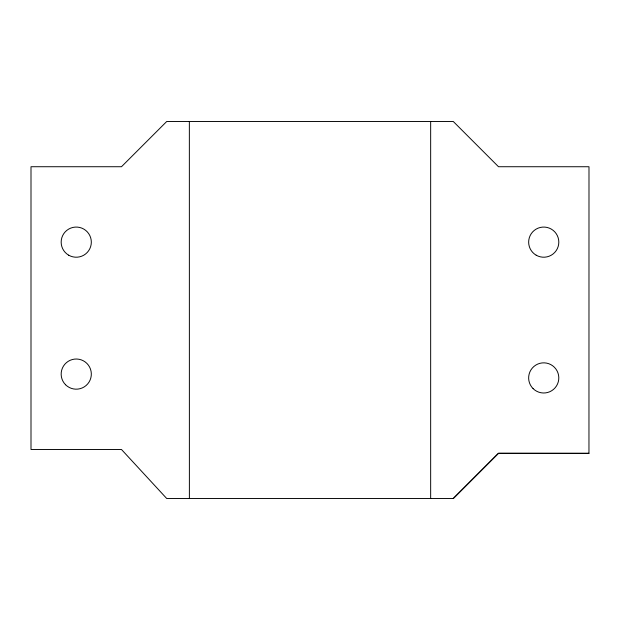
<?xml version="1.0" encoding="UTF-8"?>
<svg xmlns="http://www.w3.org/2000/svg" width="620" height="620" viewBox="0 0 620 620"><rect width="100%" height="100%" fill="white"/><g stroke="black" fill="none" stroke-linecap="round" stroke-linejoin="round"><path stroke-width="0.93" d="M588.961 453.336L588.992 166.741L498.503 166.726L453.274 121.481L166.733 121.481L121.489 166.726L31 166.726L31 449.5L121.489 449.5L166.733 498.519L453.282 498.519L498.526 453.274L588.961 453.336L498.441 453.329L453.282 498.519M430.66 121.481L430.66 498.519M189.356 121.481L189.387 498.519M68.704 255.2A15.082 15.082 0 0 0 91.326 242.141A15.082 15.082 0 0 0 68.704 229.082A15.082 15.082 0 0 0 68.704 255.2M65.581 384.764A15.082 15.082 0 0 0 90.815 377.999A15.082 15.082 0 0 0 72.339 359.53A15.082 15.082 0 0 0 65.581 384.764M536.192 255.2A15.082 15.082 0 0 0 558.814 242.141A15.082 15.082 0 0 0 536.192 229.082A15.082 15.082 0 0 0 536.192 255.2M533.061 388.585A15.082 15.082 0 0 0 558.294 381.819A15.082 15.082 0 0 0 539.826 363.351A15.082 15.082 0 0 0 533.061 388.585"/></g></svg>
